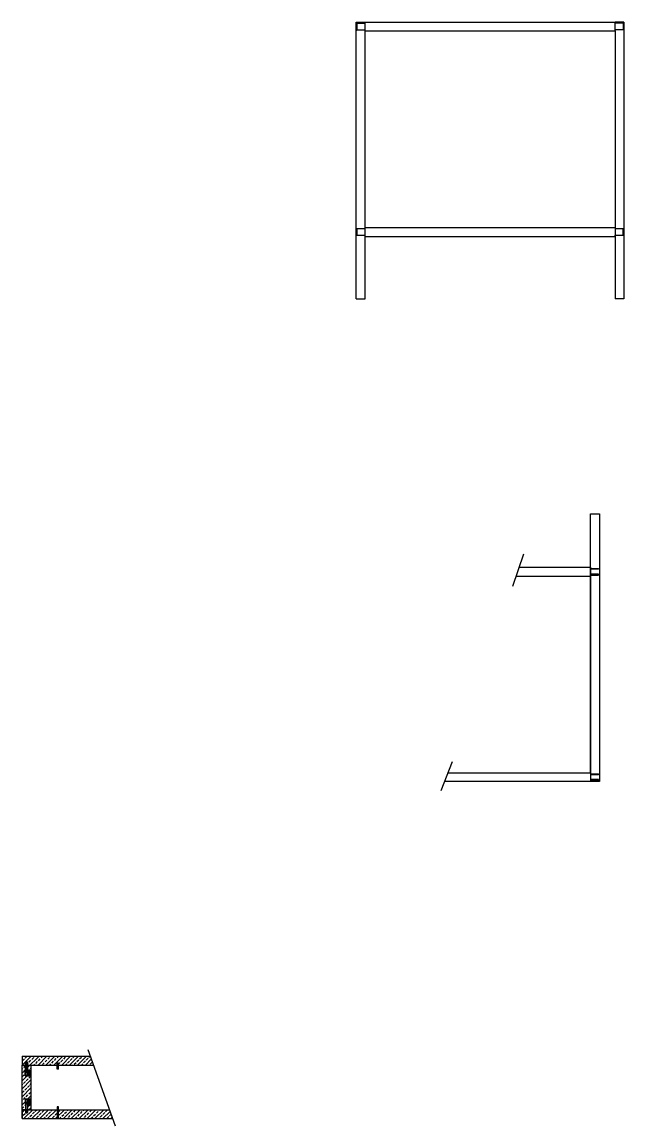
# Model space of a CAD drawing. Header units: millimetres. Extents: x 654 to 2158, y 484 to 1447.
# Drawn here: x 1045.8 to 1180.6, y 528.4 to 775.6 of the extents above; entities that cross this region are included whole.
import ezdxf

# ---------------------------------------------------------------- set-up
doc = ezdxf.new("R2010")
doc.units = ezdxf.units.MM
doc.layers.add('A-FURN', color=8, linetype='Continuous', lineweight=18)
for name, color, linetype in [('VV_D_2_CAMPITURE', 8, 'Continuous'), ('VV_D_2_STRUTTDETTAGLI', 5, 'Continuous'), ('VV_D_2_STRUTTPRINCIPALE', 3, 'Continuous'), ('VV_D_2_STRUTTSECONDARIA', 2, 'Continuous'), ('VV_D_2_VITI_DETTAGLI', 1, 'Continuous')]:
    doc.layers.add(name, color=color, linetype=linetype)
doc.layers.add('VV_D_2_VITI', color=2, linetype='Continuous', transparency=0.2)

msp = doc.modelspace()

# ---------------------------------------------------------------- hatches: boundary and pattern name
at = {"layer": 'VV_D_2_CAMPITURE'}
h = msp.add_hatch(dxfattribs=at)
h.set_pattern_fill('JIS_STN_2.5', color=256, scale=0.5)
h.paths.add_polyline_path([(1047.79, 539.59), (1046.46, 539.59), (1046.46, 540.87), (1046.57, 540.87), (1046.57, 542.01), (1045.79, 542.01), (1045.79, 532.01), (1046.57, 532.01), (1046.57, 533.15), (1046.46, 533.15), (1046.46, 534.43), (1047.79, 534.43)])
h.paths.add_polyline_path([(1047.79, 533.15), (1047.04, 533.15), (1047.04, 532.01), (1047.79, 532.01)], flags=17)
h.paths.add_polyline_path([(1047.79, 542.01), (1047.04, 542.01), (1047.04, 540.87), (1047.79, 540.87)], flags=17)
h.paths.add_polyline_path([(1061.03, 544.01), (1045.79, 544.01), (1045.79, 542.01), (1046.57, 542.01), (1046.57, 542.7), (1047.04, 542.7), (1047.04, 542.01), (1047.79, 542.01), (1053.64, 542.01), (1053.64, 542.37), (1053.67, 542.46), (1053.92, 542.46), (1053.94, 542.37), (1053.94, 542.01), (1061.75, 542.01)])
h = msp.add_hatch(dxfattribs=at)
h.set_pattern_fill('JIS_STN_2.5', color=256, scale=0.5)
h.paths.add_polyline_path([(1065.37, 532.01), (1053.87, 532.01), (1053.87, 531.96), (1053.89, 531.95), (1053.87, 531.94), (1053.87, 531.87), (1053.89, 531.86), (1053.87, 531.85), (1053.87, 531.78), (1053.89, 531.77), (1053.87, 531.76), (1053.87, 531.69), (1053.89, 531.68), (1053.87, 531.67), (1053.87, 531.6), (1053.89, 531.59), (1053.87, 531.58), (1053.87, 531.51), (1053.89, 531.5), (1053.87, 531.49), (1053.87, 531.42), (1053.89, 531.41), (1053.87, 531.4), (1053.87, 531.33), (1053.89, 531.32), (1053.86, 531.31), (1053.73, 531.34), (1053.73, 531.34), (1053.7, 531.35), (1053.73, 531.36), (1053.73, 531.43), (1053.7, 531.44), (1053.73, 531.45), (1053.73, 531.52), (1053.7, 531.53), (1053.73, 531.54), (1053.73, 531.61), (1053.7, 531.62), (1053.73, 531.63), (1053.73, 531.7), (1053.7, 531.71), (1053.73, 531.72), (1053.73, 531.79), (1053.7, 531.8), (1053.73, 531.81), (1053.73, 531.87), (1053.7, 531.89), (1053.73, 531.89), (1053.73, 531.96), (1053.7, 531.98), (1053.73, 531.98), (1053.73, 532.01), (1047.79, 532.01), (1047.79, 532.01), (1047.04, 532.01), (1047.04, 531.32), (1046.57, 531.32), (1046.57, 532.01), (1045.79, 532.01), (1045.79, 530.01), (1053.63, 530.01), (1053.63, 530.05), (1053.7, 530.12), (1053.89, 530.12), (1053.96, 530.05), (1053.96, 530.01), (1066.09, 530.01)])

# ---------------------------------------------------------------- linework, layer by layer
for p, q in [((1120.61, 775.57), (1120.61, 773.57)), ((1180.61, 775.57), (1178.61, 775.57)), ((1120.61, 727.57), (1120.61, 729.57)), ((1178.61, 729.57), (1178.61, 729.32)), ((1120.61, 713.57), (1120.61, 727.57)), ((1178.61, 727.57), (1178.61, 727.82))]:
    msp.add_line(p, q)
at = {"color": 2}
for p, q in [((1155.69, 649.26), (1158.17, 656.52)), ((1139.68, 603.48), (1142.18, 609.97)), ((1060.49, 545.5), (1066.68, 528.38))]:
    msp.add_line(p, q, dxfattribs=at)
at = {"layer": 'A-FURN'}
for p, q in [((1046.57, 542.65), (1046.57, 542.65)), ((1046.57, 531.37), (1046.57, 531.37))]:
    msp.add_line(p, q, dxfattribs=at)
at = {"layer": 'VV_D_2_STRUTTDETTAGLI'}
for p, q in [((1046.57, 540.87), (1046.57, 542.7)), ((1046.57, 542.7), (1047.04, 542.7)), ((1047.04, 542.7), (1047.04, 540.87)), ((1046.46, 539.59), (1046.46, 540.87)), ((1046.46, 540.87), (1046.57, 540.87)), ((1046.46, 539.59), (1047.79, 539.59)), ((1047.04, 540.87), (1047.79, 540.87)), ((1046.46, 534.43), (1046.46, 533.15)), ((1046.46, 534.43), (1047.79, 534.43)), ((1046.46, 533.15), (1046.57, 533.15)), ((1046.57, 533.15), (1046.57, 531.32)), ((1047.04, 531.32), (1047.04, 533.15)), ((1047.04, 533.15), (1047.79, 533.15)), ((1046.57, 531.32), (1047.04, 531.32))]:
    msp.add_line(p, q, dxfattribs=at)
msp.add_lwpolyline([(1053.68, 531.25), (1053.93, 531.25), (1053.93, 532.67), (1053.68, 532.67)], close=True, dxfattribs=at)
at = {"layer": 'VV_D_2_STRUTTPRINCIPALE'}
for p, q in [((1120.61, 713.57), (1120.61, 775.57)), ((1120.61, 775.57), (1180.61, 775.57)), ((1122.61, 713.57), (1122.61, 775.57)), ((1178.61, 773.57), (1178.61, 775.57)), ((1180.61, 775.57), (1180.61, 713.57)), ((1122.61, 773.57), (1178.61, 773.57)), ((1178.61, 773.57), (1178.61, 713.57)), ((1122.61, 729.57), (1178.61, 729.57)), ((1122.61, 727.57), (1178.61, 727.57)), ((1120.61, 713.57), (1122.61, 713.57)), ((1180.61, 713.57), (1178.61, 713.57)), ((1157.11, 653.47), (1173.14, 653.47)), ((1173.14, 653.47), (1173.14, 605.47)), ((1156.42, 651.47), (1173.14, 651.47)), ((1141.14, 607.47), (1173.14, 607.47)), ((1045.79, 544.01), (1045.79, 542.01)), ((1045.79, 544.01), (1061.03, 544.01)), ((1047.79, 542.01), (1053.64, 542.01)), ((1053.94, 542.01), (1061.75, 542.01)), ((1054.05, 542.01), (1057.79, 542.01)), ((1045.79, 532.01), (1045.79, 530.01)), ((1045.79, 530.01), (1066.09, 530.01))]:
    msp.add_line(p, q, dxfattribs=at)
for points in [[(1173.14, 607.47), (1173.14, 665.47), (1175.14, 665.47), (1175.14, 605.47), (1140.44, 605.47)], [(1045.79, 532.01), (1045.79, 542.01), (1047.79, 542.01), (1047.79, 532.01), (1045.79, 532.01)], [(1045.79, 532.01), (1053.73, 532.01)], [(1045.79, 530.01), (1045.79, 532.01)], [(1053.87, 532.01), (1065.37, 532.01)]]:
    msp.add_lwpolyline(points, dxfattribs=at)
at = {"layer": 'VV_D_2_STRUTTSECONDARIA'}
for p, q in [((1120.81, 775.32), (1122.61, 775.32)), ((1120.81, 775.32), (1120.81, 773.82)), ((1120.81, 773.82), (1122.61, 773.82)), ((1122.61, 773.82), (1122.61, 775.32)), ((1180.41, 775.32), (1178.61, 775.32)), ((1178.61, 773.82), (1178.61, 775.32)), ((1180.41, 773.82), (1178.61, 773.82)), ((1180.41, 775.32), (1180.41, 773.82)), ((1120.81, 729.32), (1122.61, 729.32)), ((1120.81, 729.32), (1120.81, 727.82)), ((1122.61, 727.82), (1122.61, 729.32)), ((1178.61, 729.32), (1180.41, 729.32)), ((1178.61, 729.32), (1178.61, 727.82)), ((1180.41, 727.82), (1180.41, 729.32)), ((1120.81, 727.82), (1122.61, 727.82)), ((1178.61, 727.82), (1180.41, 727.82)), ((1173.14, 653.22), (1174.94, 653.22)), ((1173.14, 653.22), (1173.14, 653.02)), ((1174.94, 653.02), (1173.14, 653.02)), ((1174.94, 653.02), (1174.94, 653.22)), ((1174.94, 651.92), (1173.14, 651.92)), ((1173.14, 651.92), (1173.14, 651.72)), ((1173.14, 651.72), (1174.94, 651.72)), ((1174.94, 651.72), (1174.94, 651.92)), ((1173.14, 607.22), (1174.94, 607.22)), ((1173.14, 607.22), (1173.14, 607.02)), ((1174.94, 607.02), (1173.14, 607.02)), ((1174.94, 605.92), (1173.14, 605.92)), ((1173.14, 605.92), (1173.14, 605.72)), ((1173.14, 605.72), (1174.94, 605.72)), ((1174.94, 607.02), (1174.94, 607.22)), ((1174.94, 605.72), (1174.94, 605.92))]:
    msp.add_line(p, q, dxfattribs=at)
at = {"layer": 'VV_D_2_VITI'}
for p, q in [((1046.97, 542.67), (1046.64, 542.67)), ((1046.64, 542.67), (1046.64, 540.82)), ((1046.97, 540.82), (1046.97, 542.67)), ((1053.64, 542.37), (1053.67, 542.46)), ((1053.94, 542.37), (1053.64, 542.37)), ((1053.64, 541.22), (1053.64, 542.37)), ((1053.92, 542.46), (1053.67, 542.46)), ((1053.94, 542.37), (1053.92, 542.46)), ((1053.94, 541.22), (1053.94, 542.37)), ((1046.52, 539.65), (1046.52, 540.82)), ((1046.52, 540.82), (1046.64, 540.82)), ((1046.64, 539.65), (1046.52, 539.65)), ((1046.55, 540.53), (1047.06, 540.53)), ((1046.55, 540.53), (1046.55, 540.36)), ((1047.06, 540.36), (1046.55, 540.36)), ((1046.64, 540.82), (1046.64, 539.7)), ((1046.97, 540.76), (1046.64, 540.76)), ((1046.97, 539.7), (1046.64, 539.7)), ((1046.64, 539.7), (1046.64, 539.65)), ((1046.64, 539.7), (1046.64, 539.7)), ((1046.64, 539.7), (1046.64, 539.7)), ((1046.64, 539.7), (1046.64, 539.7)), ((1046.64, 539.7), (1046.64, 539.7)), ((1046.8, 540.4), (1046.76, 540.36)), ((1046.8, 540.36), (1046.8, 540.4)), ((1046.8, 540.4), (1046.84, 540.36)), ((1047.09, 540.82), (1046.97, 540.82)), ((1046.97, 540.82), (1046.97, 539.65)), ((1046.97, 539.65), (1047.09, 539.65)), ((1047.06, 540.53), (1047.06, 540.36)), ((1047.09, 539.65), (1047.09, 540.82)), ((1047.73, 540.64), (1047.09, 540.64)), ((1047.09, 539.83), (1047.67, 539.83)), ((1053.67, 541.12), (1053.64, 541.22)), ((1053.94, 541.22), (1053.64, 541.22)), ((1053.92, 541.12), (1053.67, 541.12)), ((1053.92, 541.12), (1053.94, 541.22)), ((1046.64, 534.37), (1046.52, 534.37)), ((1046.52, 534.37), (1046.52, 533.2)), ((1046.64, 534.32), (1046.64, 534.37)), ((1046.97, 534.32), (1046.64, 534.32)), ((1046.64, 533.2), (1046.64, 534.32)), ((1046.64, 534.32), (1046.64, 534.32)), ((1046.64, 534.32), (1046.64, 534.32)), ((1046.64, 534.32), (1046.64, 534.32)), ((1046.64, 534.32), (1046.64, 534.32)), ((1046.97, 534.37), (1047.09, 534.37)), ((1046.97, 533.2), (1046.97, 534.37)), ((1047.09, 534.37), (1047.09, 533.2)), ((1047.09, 534.19), (1047.67, 534.19)), ((1046.52, 533.2), (1046.64, 533.2)), ((1046.55, 533.49), (1046.55, 533.66)), ((1047.06, 533.66), (1046.55, 533.66)), ((1046.55, 533.49), (1047.06, 533.49)), ((1046.97, 533.26), (1046.64, 533.26)), ((1046.64, 531.36), (1046.64, 533.2)), ((1046.8, 533.62), (1046.76, 533.66)), ((1046.8, 533.66), (1046.8, 533.62)), ((1046.8, 533.62), (1046.84, 533.66)), ((1046.97, 533.2), (1046.97, 531.36)), ((1047.09, 533.2), (1046.97, 533.2)), ((1047.06, 533.49), (1047.06, 533.66)), ((1047.73, 533.38), (1047.09, 533.38)), ((1053.87, 532.63), (1053.73, 532.63)), ((1053.73, 532.63), (1053.73, 532.52)), ((1053.73, 532.43), (1053.73, 532.5)), ((1053.73, 532.34), (1053.73, 532.41)), ((1053.73, 532.25), (1053.73, 532.32)), ((1053.73, 532.16), (1053.73, 532.23)), ((1053.73, 532.07), (1053.73, 532.14)), ((1053.73, 531.98), (1053.73, 532.05)), ((1053.73, 531.89), (1053.73, 531.96)), ((1053.73, 531.81), (1053.73, 531.87)), ((1053.73, 531.72), (1053.73, 531.79)), ((1053.73, 531.63), (1053.73, 531.7)), ((1053.73, 531.54), (1053.73, 531.61)), ((1053.73, 531.45), (1053.73, 531.52)), ((1053.87, 532.5), (1053.87, 532.63)), ((1053.87, 532.48), (1053.87, 532.41)), ((1053.87, 532.39), (1053.87, 532.32)), ((1053.87, 532.3), (1053.87, 532.23)), ((1053.87, 532.21), (1053.87, 532.14)), ((1053.87, 532.12), (1053.87, 532.05)), ((1053.87, 532.03), (1053.87, 531.96)), ((1053.87, 531.94), (1053.87, 531.87)), ((1053.87, 531.85), (1053.87, 531.78)), ((1053.87, 531.76), (1053.87, 531.69)), ((1053.87, 531.67), (1053.87, 531.6)), ((1053.87, 531.58), (1053.87, 531.51)), ((1053.87, 531.49), (1053.87, 531.42)), ((1046.97, 531.36), (1046.64, 531.36)), ((1053.63, 530.05), (1053.96, 530.05)), ((1053.73, 531.36), (1053.73, 531.43)), ((1053.73, 531.23), (1053.73, 531.34)), ((1053.87, 531.4), (1053.87, 531.33)), ((1053.87, 531.23), (1053.87, 531.32))]:
    msp.add_line(p, q, dxfattribs=at)
for points in [[(1047.79, 540.76), (1047.73, 540.76), (1047.73, 539.83), (1047.67, 539.83), (1047.67, 539.64), (1047.73, 539.64), (1047.73, 539.59), (1047.79, 539.59), (1047.79, 540.76)], [(1047.79, 533.26), (1047.73, 533.26), (1047.73, 534.19), (1047.67, 534.19), (1047.67, 534.38), (1047.73, 534.38), (1047.73, 534.43), (1047.79, 534.43), (1047.79, 533.26)], [(1053.7, 530.12), (1053.89, 530.12), (1053.96, 530.05), (1053.96, 530.01), (1053.63, 530.01), (1053.63, 530.05), (1053.7, 530.12)], [(1053.7, 530.12), (1053.7, 531.23), (1053.89, 531.23), (1053.89, 530.12)]]:
    msp.add_lwpolyline(points, dxfattribs=at)
at = {"layer": 'VV_D_2_VITI_DETTAGLI'}
for p, q in [((1046.6, 542.55), (1046.7, 542.56)), ((1046.6, 542.54), (1046.68, 542.49)), ((1046.6, 542.42), (1046.7, 542.44)), ((1046.6, 542.42), (1046.68, 542.37)), ((1046.6, 542.29), (1046.7, 542.31)), ((1046.6, 542.29), (1046.68, 542.24)), ((1046.6, 542.17), (1046.7, 542.18)), ((1046.6, 542.16), (1046.68, 542.11)), ((1046.91, 542.45), (1046.68, 542.49)), ((1046.91, 542.33), (1046.68, 542.37)), ((1046.91, 542.2), (1046.68, 542.24)), ((1046.91, 542.07), (1046.68, 542.11)), ((1046.9, 542.53), (1046.7, 542.56)), ((1046.9, 542.4), (1046.7, 542.44)), ((1046.9, 542.27), (1046.7, 542.31)), ((1046.9, 542.15), (1046.7, 542.18)), ((1047, 542.48), (1046.9, 542.53)), ((1047, 542.35), (1046.9, 542.4)), ((1047, 542.22), (1046.9, 542.27)), ((1047, 542.1), (1046.9, 542.15)), ((1047, 542.47), (1046.91, 542.45)), ((1047, 542.35), (1046.91, 542.33)), ((1047, 542.22), (1046.91, 542.2)), ((1047, 542.09), (1046.91, 542.07)), ((1053.67, 542.37), (1053.67, 541.22)), ((1053.73, 542.37), (1053.73, 541.22)), ((1053.79, 541.22), (1053.79, 542.37)), ((1053.86, 542.37), (1053.86, 541.22)), ((1053.92, 541.22), (1053.92, 542.37)), ((1047.09, 540.64), (1047.09, 540.56)), ((1047.09, 540.56), (1047.73, 540.56)), ((1047.73, 540.5), (1047.09, 540.5)), ((1047.09, 540.5), (1047.09, 540.45)), ((1047.09, 540.45), (1047.73, 540.45)), ((1047.73, 540.26), (1047.09, 540.26)), ((1047.09, 540.26), (1047.09, 540.18)), ((1047.09, 540.18), (1047.73, 540.18)), ((1047.73, 540.11), (1047.09, 540.11)), ((1047.09, 540.11), (1047.09, 540.05)), ((1047.09, 540.05), (1047.73, 540.05)), ((1047.73, 539.89), (1047.09, 539.89)), ((1047.09, 539.89), (1047.09, 539.83)), ((1047.73, 540.56), (1047.73, 540.5)), ((1047.73, 540.45), (1047.73, 540.26)), ((1047.73, 540.18), (1047.73, 540.11)), ((1047.73, 540.05), (1047.73, 539.89)), ((1047.09, 534.13), (1047.09, 534.19)), ((1047.73, 534.13), (1047.09, 534.13)), ((1047.09, 533.91), (1047.09, 533.97)), ((1047.09, 533.97), (1047.73, 533.97)), ((1047.73, 533.97), (1047.73, 534.13)), ((1046.6, 531.86), (1046.68, 531.91)), ((1046.6, 531.86), (1046.7, 531.84)), ((1046.6, 531.73), (1046.68, 531.78)), ((1046.6, 531.73), (1046.7, 531.71)), ((1046.6, 531.6), (1046.68, 531.65)), ((1046.6, 531.6), (1046.7, 531.59)), ((1046.6, 531.48), (1046.68, 531.53)), ((1046.6, 531.48), (1046.7, 531.46)), ((1046.91, 531.95), (1046.68, 531.91)), ((1046.91, 531.82), (1046.68, 531.78)), ((1046.91, 531.69), (1046.68, 531.65)), ((1046.91, 531.57), (1046.68, 531.53)), ((1046.9, 531.87), (1046.7, 531.84)), ((1046.9, 531.75), (1046.7, 531.71)), ((1046.9, 531.62), (1046.7, 531.59)), ((1046.9, 531.5), (1046.7, 531.46)), ((1047, 531.93), (1046.9, 531.87)), ((1047, 531.8), (1046.9, 531.75)), ((1047, 531.67), (1046.9, 531.62)), ((1047, 531.55), (1046.9, 531.5)), ((1047, 531.93), (1046.91, 531.95)), ((1047, 531.8), (1046.91, 531.82)), ((1047, 531.67), (1046.91, 531.69)), ((1047, 531.55), (1046.91, 531.57)), ((1047.73, 533.91), (1047.09, 533.91)), ((1047.09, 533.76), (1047.09, 533.84)), ((1047.09, 533.84), (1047.73, 533.84)), ((1047.73, 533.76), (1047.09, 533.76)), ((1047.09, 533.52), (1047.09, 533.58)), ((1047.09, 533.58), (1047.73, 533.58)), ((1047.73, 533.52), (1047.09, 533.52)), ((1047.09, 533.38), (1047.09, 533.46)), ((1047.09, 533.46), (1047.73, 533.46)), ((1047.73, 533.84), (1047.73, 533.91)), ((1047.73, 533.58), (1047.73, 533.76)), ((1047.73, 533.46), (1047.73, 533.52)), ((1053.73, 532.5), (1053.7, 532.52)), ((1053.7, 532.52), (1053.74, 532.52)), ((1053.73, 532.41), (1053.7, 532.43)), ((1053.7, 532.43), (1053.74, 532.43)), ((1053.73, 532.32), (1053.7, 532.34)), ((1053.7, 532.34), (1053.74, 532.34)), ((1053.73, 532.23), (1053.7, 532.25)), ((1053.7, 532.25), (1053.74, 532.25)), ((1053.7, 532.16), (1053.74, 532.17)), ((1053.73, 532.14), (1053.7, 532.16)), ((1053.7, 532.07), (1053.74, 532.08)), ((1053.73, 532.05), (1053.7, 532.07)), ((1053.7, 531.98), (1053.74, 531.99)), ((1053.73, 531.96), (1053.7, 531.98)), ((1053.7, 531.89), (1053.74, 531.9)), ((1053.73, 531.87), (1053.7, 531.89)), ((1053.7, 531.8), (1053.74, 531.81)), ((1053.73, 531.79), (1053.7, 531.8)), ((1053.7, 531.71), (1053.74, 531.72)), ((1053.73, 531.7), (1053.7, 531.71)), ((1053.7, 531.62), (1053.74, 531.63)), ((1053.73, 531.61), (1053.7, 531.62)), ((1053.7, 531.53), (1053.74, 531.54)), ((1053.73, 531.52), (1053.7, 531.53)), ((1053.86, 532.48), (1053.73, 532.5)), ((1053.74, 532.43), (1053.73, 532.43)), ((1053.86, 532.39), (1053.73, 532.41)), ((1053.74, 532.34), (1053.73, 532.34)), ((1053.86, 532.3), (1053.73, 532.32)), ((1053.74, 532.25), (1053.73, 532.25)), ((1053.86, 532.21), (1053.73, 532.23)), ((1053.74, 532.17), (1053.73, 532.16)), ((1053.86, 532.12), (1053.73, 532.14)), ((1053.74, 532.08), (1053.73, 532.07)), ((1053.86, 532.03), (1053.73, 532.05)), ((1053.74, 531.99), (1053.73, 531.98)), ((1053.86, 531.94), (1053.73, 531.96)), ((1053.74, 531.9), (1053.73, 531.89)), ((1053.86, 531.85), (1053.73, 531.87)), ((1053.74, 531.81), (1053.73, 531.81)), ((1053.86, 531.76), (1053.73, 531.79)), ((1053.74, 531.72), (1053.73, 531.72)), ((1053.86, 531.67), (1053.73, 531.7)), ((1053.74, 531.63), (1053.73, 531.63)), ((1053.86, 531.58), (1053.73, 531.61)), ((1053.74, 531.54), (1053.73, 531.54)), ((1053.86, 531.49), (1053.73, 531.52)), ((1053.74, 532.52), (1053.86, 532.5)), ((1053.74, 532.43), (1053.86, 532.41)), ((1053.86, 532.41), (1053.74, 532.43)), ((1053.74, 532.34), (1053.86, 532.32)), ((1053.86, 532.32), (1053.74, 532.34)), ((1053.74, 532.25), (1053.86, 532.23)), ((1053.86, 532.23), (1053.74, 532.25)), ((1053.86, 532.14), (1053.74, 532.17)), ((1053.74, 532.17), (1053.86, 532.14)), ((1053.74, 532.08), (1053.86, 532.05)), ((1053.86, 532.05), (1053.74, 532.08)), ((1053.74, 531.99), (1053.86, 531.97)), ((1053.86, 531.97), (1053.74, 531.99)), ((1053.74, 531.9), (1053.86, 531.88)), ((1053.86, 531.88), (1053.74, 531.9)), ((1053.74, 531.81), (1053.86, 531.79)), ((1053.86, 531.79), (1053.74, 531.81)), ((1053.74, 531.72), (1053.86, 531.7)), ((1053.86, 531.7), (1053.74, 531.72)), ((1053.74, 531.63), (1053.86, 531.61)), ((1053.86, 531.61), (1053.74, 531.63)), ((1053.74, 531.54), (1053.86, 531.52)), ((1053.86, 531.52), (1053.74, 531.54)), ((1053.86, 532.5), (1053.89, 532.48)), ((1053.89, 532.48), (1053.86, 532.48)), ((1053.86, 532.41), (1053.89, 532.39)), ((1053.87, 532.41), (1053.86, 532.41)), ((1053.89, 532.39), (1053.86, 532.39)), ((1053.86, 532.32), (1053.89, 532.3)), ((1053.87, 532.32), (1053.86, 532.32)), ((1053.89, 532.3), (1053.86, 532.3)), ((1053.86, 532.23), (1053.89, 532.22)), ((1053.87, 532.23), (1053.86, 532.23)), ((1053.89, 532.22), (1053.86, 532.21)), ((1053.87, 532.14), (1053.86, 532.14)), ((1053.86, 532.14), (1053.89, 532.13)), ((1053.89, 532.13), (1053.86, 532.12)), ((1053.86, 532.05), (1053.89, 532.04)), ((1053.87, 532.05), (1053.86, 532.05)), ((1053.89, 532.04), (1053.86, 532.03)), ((1053.86, 531.97), (1053.89, 531.95)), ((1053.87, 531.96), (1053.86, 531.97)), ((1053.89, 531.95), (1053.86, 531.94)), ((1053.86, 531.88), (1053.89, 531.86)), ((1053.87, 531.87), (1053.86, 531.88)), ((1053.89, 531.86), (1053.86, 531.85)), ((1053.86, 531.79), (1053.89, 531.77)), ((1053.87, 531.78), (1053.86, 531.79)), ((1053.89, 531.77), (1053.86, 531.76)), ((1053.86, 531.7), (1053.89, 531.68)), ((1053.87, 531.69), (1053.86, 531.7)), ((1053.89, 531.68), (1053.86, 531.67)), ((1053.86, 531.61), (1053.89, 531.59)), ((1053.87, 531.6), (1053.86, 531.61)), ((1053.89, 531.59), (1053.86, 531.58)), ((1053.86, 531.52), (1053.89, 531.5)), ((1053.87, 531.51), (1053.86, 531.52)), ((1053.89, 531.5), (1053.86, 531.49)), ((1053.7, 531.44), (1053.74, 531.45)), ((1053.73, 531.43), (1053.7, 531.44)), ((1053.7, 531.35), (1053.73, 531.36)), ((1053.73, 531.34), (1053.7, 531.35)), ((1053.74, 531.45), (1053.73, 531.45)), ((1053.86, 531.4), (1053.73, 531.43)), ((1053.73, 531.36), (1053.74, 531.36)), ((1053.74, 531.36), (1053.73, 531.36)), ((1053.86, 531.31), (1053.73, 531.34)), ((1053.73, 531.34), (1053.73, 531.34)), ((1053.74, 531.45), (1053.86, 531.43)), ((1053.86, 531.43), (1053.74, 531.45)), ((1053.74, 531.36), (1053.86, 531.34)), ((1053.86, 531.34), (1053.74, 531.36)), ((1053.86, 531.43), (1053.89, 531.41)), ((1053.87, 531.42), (1053.86, 531.43)), ((1053.89, 531.41), (1053.86, 531.4)), ((1053.86, 531.34), (1053.89, 531.32)), ((1053.87, 531.33), (1053.86, 531.34)), ((1053.89, 531.32), (1053.86, 531.31))]:
    msp.add_line(p, q, dxfattribs=at)

doc.saveas('drawing.dxf')
